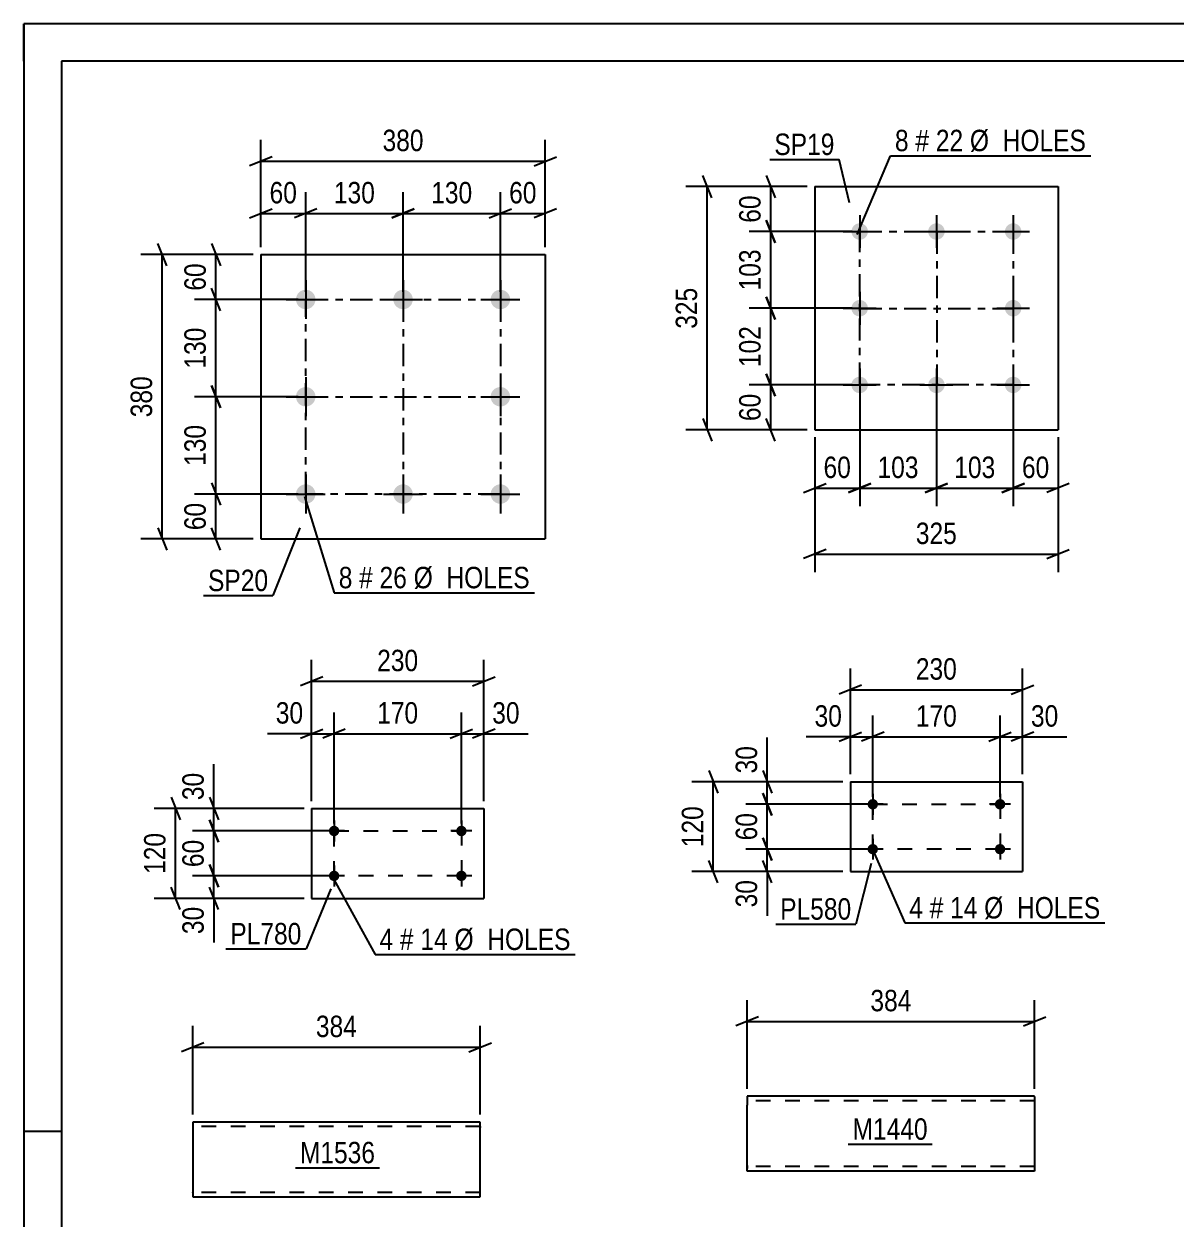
# Model space of a CAD drawing. Header units: millimetres. Extents: x 0 to 420, y 0 to 297.
# Drawn here: x 0 to 153.9, y 137.3 to 297 of the extents above; entities that cross this region are included whole.
import ezdxf

# ---------------------------------------------------------------- set-up
doc = ezdxf.new("R2010")
doc.units = ezdxf.units.MM
doc.linetypes.add('DXK_LINE_DOT2', pattern=[3.9198, 1.9599, -1.9599])
doc.linetypes.add('DXK_LINE_DOT3', pattern=[5.9187, 2.979, -0.9799, 0.9799, -0.9799])
doc.styles.add('Arial Narrow', font='ARIALN.TTF', dxfattribs={"height": 0.2})

# ---------------------------------------------------------------- blocks, each defined once
blk = doc.blocks.new('Unknown-318886240-1135')
at = {"color": 5, "linetype": 'Continuous'}
for p, q in [((420, 297), (0, 297)), ((0, 297), (0, 0)), ((0, 292), (0, 297)), ((415, 292), (5, 292)), ((5, 292), (5, 5)), ((5, 149), (0, 149))]:
    blk.add_line(p, q, dxfattribs=at)
blk = doc.blocks.new('Bolt-318886240-1584 - 1550')
at = {"linetype": 'Continuous'}
for points in [[(37.64, 261.48, -1), (37.64, 258.88, -1)], [(50.64, 261.48, -1), (50.64, 258.88, -1)], [(63.64, 261.48, -1), (63.64, 258.88, -1)], [(37.64, 248.48, -1), (37.64, 245.88, -1)], [(63.64, 248.48, -1), (63.64, 245.88, -1)], [(37.64, 235.48, -1), (37.64, 232.88, -1)], [(50.64, 235.48, -1), (50.64, 232.88, -1)], [(63.64, 235.48, -1), (63.64, 232.88, -1)]]:
    blk.add_hatch(color=1, dxfattribs=at).paths.add_polyline_path(points)
at = {"color": 1, "linetype": 'Continuous'}
for p, q in [((37.64, 262.78), (37.64, 257.58)), ((50.64, 262.78), (50.64, 257.58)), ((63.64, 262.78), (63.64, 257.58)), ((35.04, 260.18), (40.24, 260.18)), ((48.04, 260.18), (53.24, 260.18)), ((61.04, 260.18), (66.24, 260.18)), ((37.64, 249.78), (37.64, 244.58)), ((63.64, 249.78), (63.64, 244.58)), ((35.04, 247.18), (40.24, 247.18)), ((61.04, 247.18), (66.24, 247.18)), ((37.64, 236.78), (37.64, 231.58)), ((50.64, 236.78), (50.64, 231.58)), ((63.64, 236.78), (63.64, 231.58)), ((35.04, 234.18), (40.24, 234.18)), ((48.04, 234.18), (53.24, 234.18)), ((61.04, 234.18), (66.24, 234.18))]:
    blk.add_line(p, q, dxfattribs=at)
blk = doc.blocks.new('Part-318886240-1599 - 1550')
at = {"color": 2, "linetype": 'Continuous'}
for p, q in [((31.64, 266.18), (31.64, 228.18)), ((31.64, 266.18), (69.64, 266.18)), ((69.64, 266.18), (69.64, 228.18)), ((31.64, 228.18), (69.64, 228.18))]:
    blk.add_line(p, q, dxfattribs=at)
blk = doc.blocks.new('Part-318886240-3099 - 3083')
at = {"color": 2, "linetype": 'Continuous'}
for p, q in [((38.43, 192.16), (38.43, 180.16)), ((38.43, 192.16), (61.43, 192.16)), ((61.43, 192.16), (61.43, 180.16)), ((38.43, 180.16), (61.43, 180.16))]:
    blk.add_line(p, q, dxfattribs=at)
blk = doc.blocks.new('Bolt-318886240-3104 - 3083')
at = {"linetype": 'Continuous'}
for points in [[(41.43, 188.46, -1), (41.43, 189.86, -1)], [(58.43, 188.46, -1), (58.43, 189.86, -1)], [(41.43, 182.46, -1), (41.43, 183.86, -1)], [(58.43, 182.46, -1), (58.43, 183.86, -1)]]:
    blk.add_hatch(color=1, dxfattribs=at).paths.add_polyline_path(points)
at = {"color": 1, "linetype": 'Continuous'}
for p, q in [((41.43, 190.56), (41.43, 187.76)), ((58.43, 190.56), (58.43, 187.76)), ((42.83, 189.16), (40.03, 189.16)), ((59.83, 189.16), (57.03, 189.16)), ((41.43, 184.56), (41.43, 181.76)), ((58.43, 184.56), (58.43, 181.76)), ((42.83, 183.16), (40.03, 183.16)), ((59.83, 183.16), (57.03, 183.16))]:
    blk.add_line(p, q, dxfattribs=at)
blk = doc.blocks.new('Bolt-318886240-1821 - 1787')
at = {"linetype": 'Continuous'}
for points in [[(111.63, 270.36, -1), (111.63, 268.16, -1)], [(121.88, 270.36, -1), (121.88, 268.16, -1)], [(132.13, 270.36, -1), (132.13, 268.16, -1)], [(111.63, 260.11, -1), (111.63, 257.91, -1)], [(132.13, 260.11, -1), (132.13, 257.91, -1)], [(111.63, 249.86, -1), (111.63, 247.66, -1)], [(121.88, 249.86, -1), (121.88, 247.66, -1)], [(132.13, 249.86, -1), (132.13, 247.66, -1)]]:
    blk.add_hatch(color=1, dxfattribs=at).paths.add_polyline_path(points)
at = {"color": 1, "linetype": 'Continuous'}
for p, q in [((111.63, 271.46), (111.63, 267.06)), ((121.88, 271.46), (121.88, 267.06)), ((132.13, 271.46), (132.13, 267.06)), ((109.43, 269.26), (113.83, 269.26)), ((119.68, 269.26), (124.08, 269.26)), ((129.93, 269.26), (134.33, 269.26)), ((111.63, 261.21), (111.63, 256.81)), ((132.13, 261.21), (132.13, 256.81)), ((109.43, 259.01), (113.83, 259.01)), ((129.93, 259.01), (134.33, 259.01)), ((111.63, 250.96), (111.63, 246.56)), ((121.88, 250.96), (121.88, 246.56)), ((132.13, 250.96), (132.13, 246.56)), ((109.43, 248.76), (113.83, 248.76)), ((119.68, 248.76), (124.08, 248.76)), ((129.93, 248.76), (134.33, 248.76))]:
    blk.add_line(p, q, dxfattribs=at)
blk = doc.blocks.new('Part-318886240-1836 - 1787')
at = {"color": 2, "linetype": 'Continuous'}
for p, q in [((105.63, 275.26), (105.63, 242.76)), ((105.63, 275.26), (138.13, 275.26)), ((138.13, 275.26), (138.13, 242.76)), ((105.63, 242.76), (138.13, 242.76))]:
    blk.add_line(p, q, dxfattribs=at)
blk = doc.blocks.new('Part-318886240-2391 - 2375')
at = {"color": 2, "linetype": 'Continuous'}
for p, q in [((110.38, 195.73), (110.38, 183.73)), ((110.38, 195.73), (133.38, 195.73)), ((133.38, 195.73), (133.38, 183.73)), ((110.38, 183.73), (133.38, 183.73))]:
    blk.add_line(p, q, dxfattribs=at)
blk = doc.blocks.new('Bolt-318886240-2424 - 2375')
at = {"linetype": 'Continuous'}
for points in [[(113.38, 192.03, -1), (113.38, 193.43, -1)], [(130.38, 192.03, -1), (130.38, 193.43, -1)], [(113.38, 186.03, -1), (113.38, 187.43, -1)], [(130.38, 186.03, -1), (130.38, 187.43, -1)]]:
    blk.add_hatch(color=1, dxfattribs=at).paths.add_polyline_path(points)
at = {"color": 1, "linetype": 'Continuous'}
for p, q in [((113.38, 194.13), (113.38, 191.33)), ((130.38, 194.13), (130.38, 191.33)), ((114.78, 192.73), (111.98, 192.73)), ((131.78, 192.73), (128.98, 192.73)), ((113.38, 188.13), (113.38, 185.33)), ((130.38, 188.13), (130.38, 185.33)), ((114.78, 186.73), (111.98, 186.73)), ((131.78, 186.73), (128.98, 186.73))]:
    blk.add_line(p, q, dxfattribs=at)
blk = doc.blocks.new('Part-318886240-2537 - 2523')
at = {"color": 2, "linetype": 'Continuous'}
for p, q in [((60.94, 150.27), (22.54, 150.27)), ((22.54, 150.27), (22.54, 140.36)), ((60.94, 141.47), (60.94, 150.27)), ((60.94, 140.27), (60.94, 141.47)), ((22.54, 140.36), (22.54, 140.27)), ((22.54, 140.27), (60.94, 140.27))]:
    blk.add_line(p, q, dxfattribs=at)
at = {"color": 7, "linetype": 'DXK_LINE_DOT2'}
for p, q in [((60.94, 149.67), (22.54, 149.67)), ((60.94, 149.62), (60.94, 149.67)), ((60.94, 149.67), (60.94, 149.62)), ((60.94, 149.53), (60.94, 149.62)), ((60.94, 149.62), (60.94, 149.53)), ((22.54, 140.87), (22.54, 140.92)), ((60.94, 140.87), (22.54, 140.87)), ((60.94, 140.92), (60.94, 141.24)), ((60.94, 140.87), (60.94, 140.92))]:
    blk.add_line(p, q, dxfattribs=at)
blk = doc.blocks.new('Part-318886240-7606 - 7605')
at = {"color": 2, "linetype": 'Continuous'}
for p, q in [((96.6, 153.72), (96.6, 152.52)), ((135, 153.72), (96.6, 153.72)), ((135, 153.63), (135, 153.72)), ((135, 153.63), (135, 152.52)), ((96.6, 144.46), (96.6, 152.52)), ((135, 152.52), (135, 143.72)), ((96.6, 143.81), (96.6, 144.46)), ((96.6, 143.72), (96.6, 143.81)), ((135, 143.72), (96.6, 143.72))]:
    blk.add_line(p, q, dxfattribs=at)
at = {"color": 7, "linetype": 'DXK_LINE_DOT2'}
for p, q in [((135, 153.37), (135, 152.52)), ((135, 153.12), (96.6, 153.12)), ((96.6, 144.46), (96.6, 144.07)), ((96.6, 144.32), (96.6, 144.37)), ((135, 144.32), (96.6, 144.32)), ((135, 144.37), (135, 144.46)), ((135, 144.32), (135, 144.37)), ((135, 144.32), (135, 144.37)), ((96.6, 143.72), (96.6, 143.72))]:
    blk.add_line(p, q, dxfattribs=at)
blk = doc.blocks.new('Rectangle-318886240-1687 - 1550')
at = {"color": 1, "linetype": 'DXK_LINE_DOT3'}
blk.add_lwpolyline([(37.64, 260.18), (63.64, 260.18), (63.64, 234.18), (37.64, 234.18), (37.64, 260.18)], close=True, dxfattribs=at)
blk = doc.blocks.new('Rectangle-318886240-3189 - 3083')
at = {"color": 1, "linetype": 'DXK_LINE_DOT2'}
blk.add_lwpolyline([(41.42, 189.16), (58.43, 189.16), (58.43, 183.16), (41.42, 183.16), (41.42, 189.16)], close=True, dxfattribs=at)
blk = doc.blocks.new('Rectangle-318886240-1923 - 1787')
at = {"color": 1, "linetype": 'DXK_LINE_DOT3'}
blk.add_lwpolyline([(111.63, 269.26), (132.13, 269.26), (132.13, 248.76), (111.63, 248.76), (111.63, 269.26)], close=True, dxfattribs=at)
blk = doc.blocks.new('Rectangle-318886240-2509 - 2375')
at = {"color": 1, "linetype": 'DXK_LINE_DOT2'}
blk.add_lwpolyline([(113.38, 192.73), (130.38, 192.73), (130.38, 186.73), (113.38, 186.73), (113.38, 192.73)], close=True, dxfattribs=at)
blk = doc.blocks.new('Line-318886240-1672 - 1550')
at = {"color": 1, "linetype": 'DXK_LINE_DOT3'}
blk.add_line((50.64, 260.18), (50.64, 234.18), dxfattribs=at)
blk = doc.blocks.new('Line-318886240-1909 - 1787')
at = {"color": 1, "linetype": 'DXK_LINE_DOT3'}
blk.add_line((121.93, 269.26), (121.93, 248.76), dxfattribs=at)
blk = doc.blocks.new('Line-318886240-1680 - 1550')
at = {"color": 1, "linetype": 'DXK_LINE_DOT3'}
blk.add_line((37.64, 247.18), (63.64, 247.18), dxfattribs=at)
blk = doc.blocks.new('Line-318886240-1916 - 1787')
at = {"color": 1, "linetype": 'DXK_LINE_DOT3'}
blk.add_line((111.63, 258.96), (132.13, 258.96), dxfattribs=at)
blk = doc.blocks.new('StraightDimension-318886240-3469 - 1550')
at = {"color": 7, "linetype": 'Continuous'}
for p, q in [((50.64, 261.18), (50.64, 274.52)), ((63.64, 261.18), (63.64, 274.52)), ((52.14, 272.27), (49.14, 271.07)), ((50.64, 271.67), (63.64, 271.67)), ((62.14, 271.07), (65.14, 272.27))]:
    blk.add_line(p, q, dxfattribs=at)
at = {"color": 0}
blk.add_wipeout([(60.48, 272.42), (60.48, 276.62), (53.8, 276.62), (53.8, 272.42)], dxfattribs=at)
at = {"color": 3, "style": 'Arial Narrow'}
blk.add_text('130', height=2.863, dxfattribs=at).set_placement((54.4, 273.02))
blk = doc.blocks.new('StraightDimension-318886240-1601 - 1550')
at = {"color": 7, "linetype": 'Continuous'}
for p, q in [((25.04, 267.68), (26.24, 264.68)), ((30.64, 266.18), (22.79, 266.18)), ((25.64, 260.18), (25.64, 266.18)), ((26.24, 258.68), (25.04, 261.68)), ((36.64, 260.18), (22.79, 260.18))]:
    blk.add_line(p, q, dxfattribs=at)
at = {"color": 0}
blk.add_wipeout([(24.89, 265.61), (20.69, 265.61), (20.69, 260.75), (24.89, 260.75)], dxfattribs=at)
at = {"color": 3, "style": 'Arial Narrow'}
blk.add_text('60', height=2.863, rotation=90.0002, dxfattribs=at).set_placement((24.29, 261.35))
blk = doc.blocks.new('StraightDimension-318886240-1611 - 1550')
at = {"color": 7, "linetype": 'Continuous'}
for p, q in [((25.04, 235.68), (26.24, 232.68)), ((36.64, 234.18), (22.79, 234.18)), ((25.64, 228.18), (25.64, 234.18)), ((26.24, 226.68), (25.04, 229.68)), ((30.64, 228.18), (22.79, 228.18))]:
    blk.add_line(p, q, dxfattribs=at)
at = {"color": 0}
blk.add_wipeout([(24.89, 233.61), (20.69, 233.61), (20.69, 228.75), (24.89, 228.75)], dxfattribs=at)
at = {"color": 3, "style": 'Arial Narrow'}
blk.add_text('60', height=2.863, rotation=90.0002, dxfattribs=at).set_placement((24.29, 229.35))
blk = doc.blocks.new('StraightDimension-318886240-1626 - 1550')
at = {"color": 7, "linetype": 'Continuous'}
for p, q in [((19.07, 264.68), (17.87, 267.68)), ((30.64, 266.18), (15.62, 266.18)), ((18.47, 228.18), (18.47, 266.18)), ((17.87, 229.68), (19.07, 226.68)), ((30.64, 228.18), (15.62, 228.18))]:
    blk.add_line(p, q, dxfattribs=at)
at = {"color": 0}
blk.add_wipeout([(17.72, 250.52), (13.52, 250.52), (13.52, 243.84), (17.72, 243.84)], dxfattribs=at)
at = {"color": 3, "style": 'Arial Narrow'}
blk.add_text('380', height=2.863, rotation=90.0002, dxfattribs=at).set_placement((17.12, 244.44))
blk = doc.blocks.new('StraightDimension-318886240-1637 - 1550')
at = {"color": 7, "linetype": 'Continuous'}
for p, q in [((63.64, 261.18), (63.64, 274.52)), ((69.64, 267.18), (69.64, 274.52)), ((62.14, 271.07), (65.14, 272.27)), ((63.64, 271.67), (69.64, 271.67)), ((71.14, 272.27), (68.14, 271.07))]:
    blk.add_line(p, q, dxfattribs=at)
at = {"color": 0}
blk.add_wipeout([(69.07, 272.42), (69.07, 276.62), (64.21, 276.62), (64.21, 272.42)], dxfattribs=at)
at = {"color": 3, "style": 'Arial Narrow'}
blk.add_text('60', height=2.863, dxfattribs=at).set_placement((64.81, 273.02))
blk = doc.blocks.new('StraightDimension-318886240-1647 - 1550')
at = {"color": 7, "linetype": 'Continuous'}
for p, q in [((31.64, 267.18), (31.64, 274.52)), ((37.64, 261.18), (37.64, 274.52)), ((30.14, 271.07), (33.14, 272.27)), ((31.64, 271.67), (37.64, 271.67)), ((39.14, 272.27), (36.14, 271.07))]:
    blk.add_line(p, q, dxfattribs=at)
at = {"color": 0}
blk.add_wipeout([(37.07, 272.42), (37.07, 276.62), (32.21, 276.62), (32.21, 272.42)], dxfattribs=at)
at = {"color": 3, "style": 'Arial Narrow'}
blk.add_text('60', height=2.863, dxfattribs=at).set_placement((32.81, 273.02))
blk = doc.blocks.new('StraightDimension-318886240-3467 - 1550')
at = {"color": 7, "linetype": 'Continuous'}
for p, q in [((37.64, 261.18), (37.64, 274.52)), ((50.64, 261.18), (50.64, 274.52)), ((39.14, 272.27), (36.14, 271.07)), ((37.64, 271.67), (50.64, 271.67)), ((49.14, 271.07), (52.14, 272.27))]:
    blk.add_line(p, q, dxfattribs=at)
at = {"color": 0}
blk.add_wipeout([(47.48, 272.42), (47.48, 276.62), (40.8, 276.62), (40.8, 272.42)], dxfattribs=at)
at = {"color": 3, "style": 'Arial Narrow'}
blk.add_text('130', height=2.863, dxfattribs=at).set_placement((41.4, 273.02))
blk = doc.blocks.new('StraightDimension-318886240-1662 - 1550')
at = {"color": 7, "linetype": 'Continuous'}
for p, q in [((31.64, 267.18), (31.64, 281.5)), ((69.64, 267.18), (69.64, 281.5)), ((33.14, 279.25), (30.14, 278.05)), ((31.64, 278.65), (69.64, 278.65)), ((68.14, 278.05), (71.14, 279.25))]:
    blk.add_line(p, q, dxfattribs=at)
at = {"color": 0}
blk.add_wipeout([(53.98, 279.4), (53.98, 283.6), (47.3, 283.6), (47.3, 279.4)], dxfattribs=at)
at = {"color": 3, "style": 'Arial Narrow'}
blk.add_text('380', height=2.863, dxfattribs=at).set_placement((47.9, 280))
blk = doc.blocks.new('StraightDimension-318886240-3445 - 1550')
at = {"color": 7, "linetype": 'Continuous'}
for p, q in [((26.24, 245.68), (25.04, 248.68)), ((36.64, 247.18), (22.79, 247.18)), ((25.64, 234.18), (25.64, 247.18)), ((25.04, 235.68), (26.24, 232.68)), ((36.64, 234.18), (22.79, 234.18))]:
    blk.add_line(p, q, dxfattribs=at)
at = {"color": 0}
blk.add_wipeout([(24.89, 244.02), (20.69, 244.02), (20.69, 237.34), (24.89, 237.34)], dxfattribs=at)
at = {"color": 3, "style": 'Arial Narrow'}
blk.add_text('130', height=2.863, rotation=90.0002, dxfattribs=at).set_placement((24.29, 237.94))
blk = doc.blocks.new('StraightDimension-318886240-3447 - 1550')
at = {"color": 7, "linetype": 'Continuous'}
for p, q in [((26.24, 258.68), (25.04, 261.68)), ((36.64, 260.18), (22.79, 260.18)), ((25.64, 247.18), (25.64, 260.18)), ((25.04, 248.68), (26.24, 245.68)), ((36.64, 247.18), (22.79, 247.18))]:
    blk.add_line(p, q, dxfattribs=at)
at = {"color": 0}
blk.add_wipeout([(24.89, 257.02), (20.69, 257.02), (20.69, 250.34), (24.89, 250.34)], dxfattribs=at)
at = {"color": 3, "style": 'Arial Narrow'}
blk.add_text('130', height=2.863, rotation=90.0002, dxfattribs=at).set_placement((24.29, 250.94))
blk = doc.blocks.new('StraightDimension-318886240-3116 - 3083')
at = {"color": 7, "linetype": 'Continuous'}
for p, q in [((24.77, 190.66), (25.97, 187.66)), ((40.42, 189.16), (22.52, 189.16)), ((25.37, 183.16), (25.37, 189.16)), ((25.97, 181.66), (24.77, 184.66)), ((40.42, 183.16), (22.52, 183.16))]:
    blk.add_line(p, q, dxfattribs=at)
at = {"color": 0}
blk.add_wipeout([(24.62, 188.59), (20.42, 188.59), (20.42, 183.73), (24.62, 183.73)], dxfattribs=at)
at = {"color": 3, "style": 'Arial Narrow'}
blk.add_text('60', height=2.863, rotation=90.0002, dxfattribs=at).set_placement((24.02, 184.33))
blk = doc.blocks.new('StraightDimension-318886240-3148 - 3083')
at = {"color": 7, "linetype": 'Continuous'}
for p, q in [((58.43, 190.16), (58.43, 205.01)), ((61.43, 193.16), (61.43, 205.01)), ((56.93, 201.56), (59.93, 202.76)), ((58.43, 202.16), (61.43, 202.16)), ((62.93, 202.76), (59.93, 201.56))]:
    blk.add_line(p, q, dxfattribs=at)
at = {"color": 0}
blk.add_wipeout([(66.81, 202.91), (66.81, 207.11), (61.95, 207.11), (61.95, 202.91)], dxfattribs=at)
at = {"color": 7, "linetype": 'Continuous'}
blk.add_line((61.43, 202.16), (67.33, 202.16), dxfattribs=at)
blk.add_line((61.43, 202.16), (67.33, 202.16), dxfattribs=at)
at = {"color": 3, "style": 'Arial Narrow'}
blk.add_text('30', height=2.863, dxfattribs=at).set_placement((62.55, 203.51))
blk = doc.blocks.new('StraightDimension-318886240-3168 - 3083')
at = {"color": 7, "linetype": 'Continuous'}
for p, q in [((38.43, 193.16), (38.43, 205.01)), ((41.42, 190.16), (41.42, 205.01)), ((36.93, 201.56), (39.92, 202.76)), ((38.43, 202.16), (41.42, 202.16)), ((42.92, 202.76), (39.92, 201.56))]:
    blk.add_line(p, q, dxfattribs=at)
at = {"color": 0}
blk.add_wipeout([(37.9, 202.91), (37.9, 207.11), (33.04, 207.11), (33.04, 202.91)], dxfattribs=at)
at = {"color": 7, "linetype": 'Continuous'}
blk.add_line((38.43, 202.16), (32.52, 202.16), dxfattribs=at)
blk.add_line((38.43, 202.16), (32.52, 202.16), dxfattribs=at)
at = {"color": 3, "style": 'Arial Narrow'}
blk.add_text('30', height=2.863, dxfattribs=at).set_placement((33.64, 203.51))
blk = doc.blocks.new('StraightDimension-318886240-3106 - 3083')
at = {"color": 7, "linetype": 'Continuous'}
for p, q in [((24.77, 193.66), (25.97, 190.66)), ((37.43, 192.16), (22.52, 192.16)), ((25.37, 189.16), (25.37, 192.16)), ((25.97, 187.66), (24.77, 190.66)), ((40.42, 189.16), (22.52, 189.16))]:
    blk.add_line(p, q, dxfattribs=at)
at = {"color": 0}
blk.add_wipeout([(24.62, 197.54), (20.42, 197.54), (20.42, 192.68), (24.62, 192.68)], dxfattribs=at)
at = {"color": 7, "linetype": 'Continuous'}
blk.add_line((25.37, 192.16), (25.37, 198.07), dxfattribs=at)
blk.add_line((25.37, 192.16), (25.37, 198.07), dxfattribs=at)
at = {"color": 3, "style": 'Arial Narrow'}
blk.add_text('30', height=2.863, rotation=90.0002, dxfattribs=at).set_placement((24.02, 193.28))
blk = doc.blocks.new('StraightDimension-318886240-3126 - 3083')
at = {"color": 7, "linetype": 'Continuous'}
for p, q in [((24.77, 184.66), (25.97, 181.66)), ((40.42, 183.16), (22.52, 183.16)), ((25.37, 180.16), (25.37, 183.16)), ((25.97, 178.66), (24.77, 181.66)), ((37.43, 180.16), (22.52, 180.16))]:
    blk.add_line(p, q, dxfattribs=at)
at = {"color": 0}
blk.add_wipeout([(24.62, 179.63), (20.42, 179.63), (20.42, 174.78), (24.62, 174.78)], dxfattribs=at)
at = {"color": 7, "linetype": 'Continuous'}
blk.add_line((25.37, 180.16), (25.37, 174.25), dxfattribs=at)
blk.add_line((25.37, 180.16), (25.37, 174.25), dxfattribs=at)
at = {"color": 3, "style": 'Arial Narrow'}
blk.add_text('30', height=2.863, rotation=90.0002, dxfattribs=at).set_placement((24.02, 175.38))
blk = doc.blocks.new('StraightDimension-318886240-3137 - 3083')
at = {"color": 7, "linetype": 'Continuous'}
for p, q in [((19.66, 193.66), (20.86, 190.66)), ((37.43, 192.16), (17.41, 192.16)), ((20.26, 180.16), (20.26, 192.16)), ((20.86, 178.66), (19.66, 181.66)), ((37.43, 180.16), (17.41, 180.16))]:
    blk.add_line(p, q, dxfattribs=at)
at = {"color": 0}
blk.add_wipeout([(19.51, 189.5), (15.31, 189.5), (15.31, 182.82), (19.51, 182.82)], dxfattribs=at)
at = {"color": 3, "style": 'Arial Narrow'}
blk.add_text('120', height=2.863, rotation=90.0002, dxfattribs=at).set_placement((18.91, 183.42))
blk = doc.blocks.new('StraightDimension-318886240-3158 - 3083')
at = {"color": 7, "linetype": 'Continuous'}
for p, q in [((41.42, 190.16), (41.42, 205.01)), ((58.43, 190.16), (58.43, 205.01)), ((42.92, 202.76), (39.92, 201.56)), ((41.42, 202.16), (58.43, 202.16)), ((56.93, 201.56), (59.93, 202.76))]:
    blk.add_line(p, q, dxfattribs=at)
at = {"color": 0}
blk.add_wipeout([(53.27, 202.91), (53.27, 207.11), (46.58, 207.11), (46.58, 202.91)], dxfattribs=at)
at = {"color": 3, "style": 'Arial Narrow'}
blk.add_text('170', height=2.863, dxfattribs=at).set_placement((47.18, 203.51))
blk = doc.blocks.new('StraightDimension-318886240-3179 - 3083')
at = {"color": 7, "linetype": 'Continuous'}
for p, q in [((38.43, 193.16), (38.43, 212.01)), ((61.43, 193.16), (61.43, 212.01)), ((39.93, 209.76), (36.93, 208.56)), ((59.93, 208.56), (62.93, 209.76)), ((38.43, 209.16), (61.43, 209.16))]:
    blk.add_line(p, q, dxfattribs=at)
at = {"color": 0}
blk.add_wipeout([(53.27, 209.91), (53.27, 214.11), (46.58, 214.11), (46.58, 209.91)], dxfattribs=at)
at = {"color": 3, "style": 'Arial Narrow'}
blk.add_text('230', height=2.863, dxfattribs=at).set_placement((47.18, 210.51))
blk = doc.blocks.new('StraightDimension-318886240-1885 - 1787')
at = {"color": 7, "linetype": 'Continuous'}
for p, q in [((99.14, 250.26), (100.34, 247.26)), ((110.63, 248.76), (96.89, 248.76)), ((99.74, 242.76), (99.74, 248.76)), ((104.63, 242.76), (96.89, 242.76)), ((100.34, 241.26), (99.14, 244.26))]:
    blk.add_line(p, q, dxfattribs=at)
at = {"color": 0}
blk.add_wipeout([(98.99, 248.19), (94.79, 248.19), (94.79, 243.33), (98.99, 243.33)], dxfattribs=at)
at = {"color": 3, "style": 'Arial Narrow'}
blk.add_text('60', height=2.863, rotation=90.0002, dxfattribs=at).set_placement((98.39, 243.93))
blk = doc.blocks.new('StraightDimension-318886240-3567 - 1787')
at = {"color": 7, "linetype": 'Continuous'}
for p, q in [((99.14, 260.51), (100.34, 257.51)), ((110.63, 259.01), (96.89, 259.01)), ((99.74, 248.76), (99.74, 259.01)), ((100.34, 247.26), (99.14, 250.26)), ((110.63, 248.76), (96.89, 248.76))]:
    blk.add_line(p, q, dxfattribs=at)
at = {"color": 0}
blk.add_wipeout([(98.99, 257.22), (94.79, 257.22), (94.79, 250.54), (98.99, 250.54)], dxfattribs=at)
at = {"color": 3, "style": 'Arial Narrow'}
blk.add_text('102', height=2.863, rotation=90.0002, dxfattribs=at).set_placement((98.39, 251.14))
blk = doc.blocks.new('StraightDimension-318886240-1838 - 1787')
at = {"color": 7, "linetype": 'Continuous'}
for p, q in [((91.87, 273.76), (90.67, 276.76)), ((104.63, 275.26), (88.42, 275.26)), ((91.27, 242.76), (91.27, 275.26)), ((104.63, 242.76), (88.42, 242.76)), ((90.67, 244.26), (91.87, 241.26))]:
    blk.add_line(p, q, dxfattribs=at)
at = {"color": 0}
blk.add_wipeout([(90.52, 262.35), (86.32, 262.35), (86.32, 255.67), (90.52, 255.67)], dxfattribs=at)
at = {"color": 3, "style": 'Arial Narrow'}
blk.add_text('325', height=2.863, rotation=90.0002, dxfattribs=at).set_placement((89.92, 256.27))
blk = doc.blocks.new('StraightDimension-318886240-1851 - 1787')
at = {"color": 7, "linetype": 'Continuous'}
for p, q in [((111.63, 247.76), (111.63, 232.57)), ((105.63, 241.76), (105.63, 232.57)), ((104.13, 234.37), (107.13, 235.57)), ((105.63, 234.97), (111.63, 234.97)), ((113.13, 235.57), (110.13, 234.37))]:
    blk.add_line(p, q, dxfattribs=at)
at = {"color": 0}
blk.add_wipeout([(111.05, 235.72), (111.05, 239.92), (106.2, 239.92), (106.2, 235.72)], dxfattribs=at)
at = {"color": 3, "style": 'Arial Narrow'}
blk.add_text('60', height=2.863, dxfattribs=at).set_placement((106.8, 236.32))
blk = doc.blocks.new('StraightDimension-318886240-1861 - 1787')
at = {"color": 7, "linetype": 'Continuous'}
for p, q in [((132.13, 247.76), (132.13, 232.57)), ((138.13, 241.76), (138.13, 232.57)), ((130.63, 234.37), (133.63, 235.57)), ((132.13, 234.97), (138.13, 234.97)), ((139.63, 235.57), (136.63, 234.37))]:
    blk.add_line(p, q, dxfattribs=at)
at = {"color": 0}
blk.add_wipeout([(137.55, 235.72), (137.55, 239.92), (132.7, 239.92), (132.7, 235.72)], dxfattribs=at)
at = {"color": 3, "style": 'Arial Narrow'}
blk.add_text('60', height=2.863, dxfattribs=at).set_placement((133.3, 236.32))
blk = doc.blocks.new('StraightDimension-318886240-1874 - 1787')
at = {"color": 7, "linetype": 'Continuous'}
for p, q in [((105.63, 241.76), (105.63, 223.75)), ((138.13, 241.76), (138.13, 223.75)), ((107.13, 226.75), (104.13, 225.55)), ((105.63, 226.15), (138.13, 226.15)), ((136.63, 225.55), (139.63, 226.75))]:
    blk.add_line(p, q, dxfattribs=at)
at = {"color": 0}
blk.add_wipeout([(125.22, 226.9), (125.22, 231.1), (118.53, 231.1), (118.53, 226.9)], dxfattribs=at)
at = {"color": 3, "style": 'Arial Narrow'}
blk.add_text('325', height=2.863, dxfattribs=at).set_placement((119.13, 227.5))
blk = doc.blocks.new('StraightDimension-318886240-1895 - 1787')
at = {"color": 7, "linetype": 'Continuous'}
for p, q in [((99.14, 276.76), (100.34, 273.76)), ((104.63, 275.26), (96.89, 275.26)), ((99.74, 269.26), (99.74, 275.26)), ((100.34, 267.76), (99.14, 270.76)), ((110.63, 269.26), (96.89, 269.26))]:
    blk.add_line(p, q, dxfattribs=at)
at = {"color": 0}
blk.add_wipeout([(98.99, 274.69), (94.79, 274.69), (94.79, 269.83), (98.99, 269.83)], dxfattribs=at)
at = {"color": 3, "style": 'Arial Narrow'}
blk.add_text('60', height=2.863, rotation=90.0002, dxfattribs=at).set_placement((98.39, 270.43))
blk = doc.blocks.new('StraightDimension-318886240-3545 - 1787')
at = {"color": 7, "linetype": 'Continuous'}
for p, q in [((111.63, 247.76), (111.63, 232.57)), ((121.88, 247.76), (121.88, 232.57)), ((110.13, 234.37), (113.13, 235.57)), ((111.63, 234.97), (121.88, 234.97)), ((123.38, 235.57), (120.38, 234.37))]:
    blk.add_line(p, q, dxfattribs=at)
at = {"color": 0}
blk.add_wipeout([(120.09, 235.72), (120.09, 239.92), (113.41, 239.92), (113.41, 235.72)], dxfattribs=at)
at = {"color": 3, "style": 'Arial Narrow'}
blk.add_text('103', height=2.863, dxfattribs=at).set_placement((114.01, 236.32))
blk = doc.blocks.new('StraightDimension-318886240-3547 - 1787')
at = {"color": 7, "linetype": 'Continuous'}
for p, q in [((121.88, 247.76), (121.88, 232.57)), ((132.13, 247.76), (132.13, 232.57)), ((120.38, 234.37), (123.38, 235.57)), ((121.88, 234.97), (132.13, 234.97)), ((133.63, 235.57), (130.63, 234.37))]:
    blk.add_line(p, q, dxfattribs=at)
at = {"color": 0}
blk.add_wipeout([(130.34, 235.72), (130.34, 239.92), (123.66, 239.92), (123.66, 235.72)], dxfattribs=at)
at = {"color": 3, "style": 'Arial Narrow'}
blk.add_text('103', height=2.863, dxfattribs=at).set_placement((124.26, 236.32))
blk = doc.blocks.new('StraightDimension-318886240-3569 - 1787')
at = {"color": 7, "linetype": 'Continuous'}
for p, q in [((99.14, 270.76), (100.34, 267.76)), ((110.63, 269.26), (96.89, 269.26)), ((99.74, 259.01), (99.74, 269.26)), ((100.34, 257.51), (99.14, 260.51)), ((110.63, 259.01), (96.89, 259.01))]:
    blk.add_line(p, q, dxfattribs=at)
at = {"color": 0}
blk.add_wipeout([(98.99, 267.47), (94.79, 267.47), (94.79, 260.79), (98.99, 260.79)], dxfattribs=at)
at = {"color": 3, "style": 'Arial Narrow'}
blk.add_text('103', height=2.863, rotation=90.0002, dxfattribs=at).set_placement((98.39, 261.39))
blk = doc.blocks.new('StraightDimension-318886240-2436 - 2375')
at = {"color": 7, "linetype": 'Continuous'}
for p, q in [((98.68, 194.23), (99.88, 191.23)), ((112.38, 192.73), (96.43, 192.73)), ((99.28, 186.73), (99.28, 192.73)), ((99.88, 185.23), (98.68, 188.23)), ((112.38, 186.73), (96.43, 186.73))]:
    blk.add_line(p, q, dxfattribs=at)
at = {"color": 0}
blk.add_wipeout([(98.53, 192.16), (94.33, 192.16), (94.33, 187.3), (98.53, 187.3)], dxfattribs=at)
at = {"color": 3, "style": 'Arial Narrow'}
blk.add_text('60', height=2.863, rotation=90.0002, dxfattribs=at).set_placement((97.93, 187.9))
blk = doc.blocks.new('StraightDimension-318886240-2488 - 2375')
at = {"color": 7, "linetype": 'Continuous'}
for p, q in [((91.48, 197.23), (92.68, 194.23)), ((109.38, 195.73), (89.23, 195.73)), ((92.08, 183.73), (92.08, 195.73)), ((109.38, 183.73), (89.23, 183.73)), ((92.68, 182.23), (91.48, 185.23))]:
    blk.add_line(p, q, dxfattribs=at)
at = {"color": 0}
blk.add_wipeout([(91.33, 193.07), (87.13, 193.07), (87.13, 186.39), (91.33, 186.39)], dxfattribs=at)
at = {"color": 3, "style": 'Arial Narrow'}
blk.add_text('120', height=2.863, rotation=90.0002, dxfattribs=at).set_placement((90.73, 186.99))
blk = doc.blocks.new('StraightDimension-318886240-2426 - 2375')
at = {"color": 7, "linetype": 'Continuous'}
for p, q in [((98.68, 188.23), (99.88, 185.23)), ((112.38, 186.73), (96.43, 186.73)), ((99.28, 183.73), (99.28, 186.73)), ((109.38, 183.73), (96.43, 183.73)), ((99.88, 182.23), (98.68, 185.23))]:
    blk.add_line(p, q, dxfattribs=at)
at = {"color": 0}
blk.add_wipeout([(98.53, 183.2), (94.33, 183.2), (94.33, 178.35), (98.53, 178.35)], dxfattribs=at)
at = {"color": 7, "linetype": 'Continuous'}
blk.add_line((99.28, 183.73), (99.28, 177.82), dxfattribs=at)
blk.add_line((99.28, 183.73), (99.28, 177.82), dxfattribs=at)
at = {"color": 3, "style": 'Arial Narrow'}
blk.add_text('30', height=2.863, rotation=90.0002, dxfattribs=at).set_placement((97.93, 178.95))
blk = doc.blocks.new('StraightDimension-318886240-2446 - 2375')
at = {"color": 7, "linetype": 'Continuous'}
for p, q in [((98.68, 197.23), (99.88, 194.23)), ((109.38, 195.73), (96.43, 195.73)), ((99.28, 192.73), (99.28, 195.73)), ((99.88, 191.23), (98.68, 194.23)), ((112.38, 192.73), (96.43, 192.73))]:
    blk.add_line(p, q, dxfattribs=at)
at = {"color": 0}
blk.add_wipeout([(98.53, 201.11), (94.33, 201.11), (94.33, 196.25), (98.53, 196.25)], dxfattribs=at)
at = {"color": 7, "linetype": 'Continuous'}
blk.add_line((99.28, 195.73), (99.28, 201.64), dxfattribs=at)
blk.add_line((99.28, 195.73), (99.28, 201.64), dxfattribs=at)
at = {"color": 3, "style": 'Arial Narrow'}
blk.add_text('30', height=2.863, rotation=90.0002, dxfattribs=at).set_placement((97.93, 196.85))
blk = doc.blocks.new('StraightDimension-318886240-2457 - 2375')
at = {"color": 7, "linetype": 'Continuous'}
for p, q in [((130.38, 193.73), (130.38, 204.6)), ((133.38, 196.73), (133.38, 204.6)), ((128.88, 201.15), (131.88, 202.35)), ((130.38, 201.75), (133.38, 201.75)), ((134.88, 202.35), (131.88, 201.15))]:
    blk.add_line(p, q, dxfattribs=at)
at = {"color": 0}
blk.add_wipeout([(138.76, 202.5), (138.76, 206.7), (133.9, 206.7), (133.9, 202.5)], dxfattribs=at)
at = {"color": 7, "linetype": 'Continuous'}
blk.add_line((133.38, 201.75), (139.28, 201.75), dxfattribs=at)
blk.add_line((133.38, 201.75), (139.28, 201.75), dxfattribs=at)
at = {"color": 3, "style": 'Arial Narrow'}
blk.add_text('30', height=2.863, dxfattribs=at).set_placement((134.5, 203.1))
blk = doc.blocks.new('StraightDimension-318886240-2467 - 2375')
at = {"color": 7, "linetype": 'Continuous'}
for p, q in [((113.38, 193.73), (113.38, 204.6)), ((130.38, 193.73), (130.38, 204.6)), ((114.88, 202.35), (111.88, 201.15)), ((113.38, 201.75), (130.38, 201.75)), ((128.88, 201.15), (131.88, 202.35))]:
    blk.add_line(p, q, dxfattribs=at)
at = {"color": 0}
blk.add_wipeout([(125.22, 202.5), (125.22, 206.7), (118.53, 206.7), (118.53, 202.5)], dxfattribs=at)
at = {"color": 3, "style": 'Arial Narrow'}
blk.add_text('170', height=2.863, dxfattribs=at).set_placement((119.13, 203.1))
blk = doc.blocks.new('StraightDimension-318886240-2477 - 2375')
at = {"color": 7, "linetype": 'Continuous'}
for p, q in [((110.38, 196.73), (110.38, 204.6)), ((113.38, 193.73), (113.38, 204.6)), ((108.88, 201.15), (111.88, 202.35)), ((110.38, 201.75), (113.38, 201.75)), ((114.88, 202.35), (111.88, 201.15))]:
    blk.add_line(p, q, dxfattribs=at)
at = {"color": 0}
blk.add_wipeout([(109.85, 202.5), (109.85, 206.7), (105, 206.7), (105, 202.5)], dxfattribs=at)
at = {"color": 7, "linetype": 'Continuous'}
blk.add_line((110.38, 201.75), (104.47, 201.75), dxfattribs=at)
blk.add_line((110.38, 201.75), (104.47, 201.75), dxfattribs=at)
at = {"color": 3, "style": 'Arial Narrow'}
blk.add_text('30', height=2.863, dxfattribs=at).set_placement((105.6, 203.1))
blk = doc.blocks.new('StraightDimension-318886240-2499 - 2375')
at = {"color": 7, "linetype": 'Continuous'}
for p, q in [((110.38, 196.73), (110.38, 210.88)), ((133.38, 196.73), (133.38, 210.88)), ((111.88, 208.63), (108.88, 207.43)), ((110.38, 208.03), (133.38, 208.03)), ((131.88, 207.43), (134.88, 208.63))]:
    blk.add_line(p, q, dxfattribs=at)
at = {"color": 0}
blk.add_wipeout([(125.22, 208.78), (125.22, 212.98), (118.53, 212.98), (118.53, 208.78)], dxfattribs=at)
at = {"color": 3, "style": 'Arial Narrow'}
blk.add_text('230', height=2.863, dxfattribs=at).set_placement((119.13, 209.38))
blk = doc.blocks.new('StraightDimension-318886240-2539 - 2523')
at = {"color": 7, "linetype": 'Continuous'}
for p, q in [((22.54, 151.27), (22.54, 163.12)), ((60.94, 151.27), (60.94, 163.12)), ((24.04, 160.87), (21.04, 159.67)), ((22.54, 160.27), (60.94, 160.27)), ((59.44, 159.67), (62.44, 160.87))]:
    blk.add_line(p, q, dxfattribs=at)
at = {"color": 0}
blk.add_wipeout([(45.08, 161.02), (45.08, 165.22), (38.4, 165.22), (38.4, 161.02)], dxfattribs=at)
at = {"color": 3, "style": 'Arial Narrow'}
blk.add_text('384', height=2.863, dxfattribs=at).set_placement((39, 161.62))
blk = doc.blocks.new('StraightDimension-318886240-7679 - 7605')
at = {"color": 7, "linetype": 'Continuous'}
for p, q in [((96.6, 154.72), (96.6, 166.57)), ((135, 154.72), (135, 166.57)), ((98.1, 164.32), (95.1, 163.12)), ((96.6, 163.72), (135, 163.72)), ((133.5, 163.12), (136.5, 164.32))]:
    blk.add_line(p, q, dxfattribs=at)
at = {"color": 0}
blk.add_wipeout([(119.14, 164.47), (119.14, 168.67), (112.46, 168.67), (112.46, 164.47)], dxfattribs=at)
at = {"color": 3, "style": 'Arial Narrow'}
blk.add_text('384', height=2.863, dxfattribs=at).set_placement((113.06, 165.07))
blk = doc.blocks.new('Mark-318886240-1580 - 1550')
at = {"color": 0}
for points in [[(43.87, 221.59), (43.87, 224.59), (42.05, 224.59), (42.05, 221.59)], [(46.6, 221.59), (46.6, 224.59), (44.77, 224.59), (44.77, 221.59)], [(51.16, 221.59), (51.16, 224.59), (47.5, 224.59), (47.5, 221.59)], [(67.59, 221.59), (67.59, 224.59), (52.06, 224.59), (52.06, 221.59)]]:
    blk.add_wipeout(points, dxfattribs=at)
for points in [[(43.87, 221.59), (43.87, 224.59), (42.05, 224.59), (42.05, 221.59)], [(46.6, 221.59), (46.6, 224.59), (44.77, 224.59), (44.77, 221.59)], [(51.16, 221.59), (51.16, 224.59), (47.5, 224.59), (47.5, 221.59)], [(67.59, 221.59), (67.59, 224.59), (52.06, 224.59), (52.06, 221.59)]]:
    blk.add_wipeout(points, dxfattribs=at)
at = {"color": 7, "linetype": 'Continuous'}
for p, q in [((37.48, 233.84), (41.45, 220.99)), ((41.45, 220.99), (68.19, 220.99))]:
    blk.add_line(p, q, dxfattribs=at)
at = {"color": 3, "style": 'Arial Narrow'}
for s, height, p in [('8', 2.86, (42.05, 221.59)), ('#', 2.86, (44.77, 221.59)), ('26', 2.863, (47.5, 221.59)), ('Ø  HOLES', 2.863, (52.06, 221.59))]:
    blk.add_text(s, height=height, dxfattribs=at).set_placement(p)
blk = doc.blocks.new('Mark-318886240-1595 - 1550')
at = {"color": 0}
blk.add_wipeout([(32.63, 221.21), (32.63, 224.21), (24.59, 224.21), (24.59, 221.21)], dxfattribs=at)
blk.add_wipeout([(32.63, 221.21), (32.63, 224.21), (24.59, 224.21), (24.59, 221.21)], dxfattribs=at)
at = {"color": 30, "linetype": 'Continuous'}
for p in [(36.84, 229.65), (23.99, 220.61)]:
    blk.add_line(p, (33.23, 220.61), dxfattribs=at)
at = {"color": 3, "style": 'Arial Narrow'}
blk.add_text('SP20', height=2.863, dxfattribs=at).set_placement((24.59, 221.21))
blk = doc.blocks.new('Mark-318886240-3100 - 3083')
at = {"color": 0}
for points in [[(49.32, 173.26), (49.32, 176.26), (47.5, 176.26), (47.5, 173.26)], [(52.05, 173.26), (52.05, 176.26), (50.22, 176.26), (50.22, 173.26)], [(56.61, 173.26), (56.61, 176.26), (52.95, 176.26), (52.95, 173.26)], [(73.04, 173.26), (73.04, 176.26), (57.51, 176.26), (57.51, 173.26)]]:
    blk.add_wipeout(points, dxfattribs=at)
for points in [[(49.32, 173.26), (49.32, 176.26), (47.5, 176.26), (47.5, 173.26)], [(52.05, 173.26), (52.05, 176.26), (50.22, 176.26), (50.22, 173.26)], [(56.61, 173.26), (56.61, 176.26), (52.95, 176.26), (52.95, 173.26)], [(73.04, 173.26), (73.04, 176.26), (57.51, 176.26), (57.51, 173.26)]]:
    blk.add_wipeout(points, dxfattribs=at)
at = {"color": 7, "linetype": 'Continuous'}
for p, q in [((41.12, 183.16), (46.9, 172.66)), ((46.9, 172.66), (73.64, 172.66))]:
    blk.add_line(p, q, dxfattribs=at)
at = {"color": 3, "style": 'Arial Narrow'}
for s, height, p in [('4', 2.86, (47.5, 173.26)), ('#', 2.86, (50.22, 173.26)), ('14', 2.863, (52.95, 173.26)), ('Ø  HOLES', 2.863, (57.51, 173.26))]:
    blk.add_text(s, height=height, dxfattribs=at).set_placement(p)
blk = doc.blocks.new('Mark-318886240-3095 - 3083')
at = {"color": 0}
blk.add_wipeout([(37.08, 174.01), (37.08, 177.01), (27.57, 177.01), (27.57, 174.01)], dxfattribs=at)
blk.add_wipeout([(37.08, 174.01), (37.08, 177.01), (27.57, 177.01), (27.57, 174.01)], dxfattribs=at)
at = {"color": 30, "linetype": 'Continuous'}
for p in [(40.98, 181.43), (26.97, 173.41)]:
    blk.add_line(p, (37.68, 173.41), dxfattribs=at)
at = {"color": 3, "style": 'Arial Narrow'}
blk.add_text('PL780', height=2.863, dxfattribs=at).set_placement((27.57, 174.01))
blk = doc.blocks.new('Mark-318886240-1817 - 1787')
at = {"color": 0}
for points in [[(118.17, 279.99), (118.17, 282.99), (116.34, 282.99), (116.34, 279.99)], [(120.9, 279.99), (120.9, 282.99), (119.07, 282.99), (119.07, 279.99)], [(125.45, 279.99), (125.45, 282.99), (121.8, 282.99), (121.8, 279.99)], [(141.88, 279.99), (141.88, 282.99), (126.35, 282.99), (126.35, 279.99)]]:
    blk.add_wipeout(points, dxfattribs=at)
for points in [[(118.17, 279.99), (118.17, 282.99), (116.34, 282.99), (116.34, 279.99)], [(120.9, 279.99), (120.9, 282.99), (119.07, 282.99), (119.07, 279.99)], [(125.45, 279.99), (125.45, 282.99), (121.8, 282.99), (121.8, 279.99)], [(141.88, 279.99), (141.88, 282.99), (126.35, 282.99), (126.35, 279.99)]]:
    blk.add_wipeout(points, dxfattribs=at)
at = {"color": 7, "linetype": 'Continuous'}
for p, q in [((111.28, 268.84), (115.74, 279.39)), ((115.74, 279.39), (142.48, 279.39))]:
    blk.add_line(p, q, dxfattribs=at)
at = {"color": 3, "style": 'Arial Narrow'}
for s, height, p in [('8', 2.86, (116.34, 279.99)), ('#', 2.86, (119.07, 279.99)), ('22', 2.863, (121.8, 279.99)), ('Ø  HOLES', 2.863, (126.35, 279.99))]:
    blk.add_text(s, height=height, dxfattribs=at).set_placement(p)
blk = doc.blocks.new('Mark-318886240-1832 - 1787')
at = {"color": 0}
blk.add_wipeout([(108.27, 279.48), (108.27, 282.48), (100.23, 282.48), (100.23, 279.48)], dxfattribs=at)
blk.add_wipeout([(108.27, 279.48), (108.27, 282.48), (100.23, 282.48), (100.23, 279.48)], dxfattribs=at)
at = {"color": 30, "linetype": 'Continuous'}
for p in [(99.63, 278.88), (110.27, 273.08)]:
    blk.add_line(p, (108.87, 278.88), dxfattribs=at)
at = {"color": 3, "style": 'Arial Narrow'}
blk.add_text('SP19', height=2.863, dxfattribs=at).set_placement((100.23, 279.48))
blk = doc.blocks.new('Mark-318886240-2387 - 2375')
at = {"color": 0}
blk.add_wipeout([(110.51, 177.31), (110.51, 180.31), (101.01, 180.31), (101.01, 177.31)], dxfattribs=at)
blk.add_wipeout([(110.51, 177.31), (110.51, 180.31), (101.01, 180.31), (101.01, 177.31)], dxfattribs=at)
at = {"color": 30, "linetype": 'Continuous'}
for p in [(113.16, 184.82), (100.41, 176.71)]:
    blk.add_line(p, (111.11, 176.71), dxfattribs=at)
at = {"color": 3, "style": 'Arial Narrow'}
blk.add_text('PL580', height=2.863, dxfattribs=at).set_placement((101.01, 177.31))
blk = doc.blocks.new('Mark-318886240-2420 - 2375')
at = {"color": 0}
for points in [[(120.08, 177.47), (120.08, 180.47), (118.25, 180.47), (118.25, 177.47)], [(122.8, 177.47), (122.8, 180.47), (120.98, 180.47), (120.98, 177.47)], [(127.36, 177.47), (127.36, 180.47), (123.7, 180.47), (123.7, 177.47)], [(143.79, 177.47), (143.79, 180.47), (128.26, 180.47), (128.26, 177.47)]]:
    blk.add_wipeout(points, dxfattribs=at)
for points in [[(120.08, 177.47), (120.08, 180.47), (118.25, 180.47), (118.25, 177.47)], [(122.8, 177.47), (122.8, 180.47), (120.98, 180.47), (120.98, 177.47)], [(127.36, 177.47), (127.36, 180.47), (123.7, 180.47), (123.7, 177.47)], [(143.79, 177.47), (143.79, 180.47), (128.26, 180.47), (128.26, 177.47)]]:
    blk.add_wipeout(points, dxfattribs=at)
at = {"color": 7, "linetype": 'Continuous'}
for p, q in [((113.25, 186.89), (117.65, 176.87)), ((117.65, 176.87), (144.39, 176.87))]:
    blk.add_line(p, q, dxfattribs=at)
at = {"color": 3, "style": 'Arial Narrow'}
for s, height, p in [('4', 2.86, (118.25, 177.47)), ('#', 2.86, (120.98, 177.47)), ('14', 2.863, (123.7, 177.47)), ('Ø  HOLES', 2.863, (128.26, 177.47))]:
    blk.add_text(s, height=height, dxfattribs=at).set_placement(p)
blk = doc.blocks.new('Mark-318886240-2535 - 2523')
at = {"color": 0}
blk.add_wipeout([(46.91, 144.76), (46.91, 147.76), (36.86, 147.76), (36.86, 144.76)], dxfattribs=at)
blk.add_wipeout([(46.91, 144.76), (46.91, 147.76), (36.86, 147.76), (36.86, 144.76)], dxfattribs=at)
at = {"color": 30, "linetype": 'Continuous'}
blk.add_line((36.26, 144.16), (47.51, 144.16), dxfattribs=at)
at = {"color": 3, "style": 'Arial Narrow'}
blk.add_text('M1536', height=2.863, dxfattribs=at).set_placement((36.86, 144.76))
blk = doc.blocks.new('Mark-318886240-7682 - 7605')
at = {"color": 0}
blk.add_wipeout([(120.73, 147.9), (120.73, 150.9), (110.67, 150.9), (110.67, 147.9)], dxfattribs=at)
blk.add_wipeout([(120.73, 147.9), (120.73, 150.9), (110.67, 150.9), (110.67, 147.9)], dxfattribs=at)
at = {"color": 30, "linetype": 'Continuous'}
blk.add_line((110.07, 147.3), (121.33, 147.3), dxfattribs=at)
at = {"color": 3, "style": 'Arial Narrow'}
blk.add_text('M1440', height=2.863, dxfattribs=at).set_placement((110.67, 147.9))

msp = doc.modelspace()

# ---------------------------------------------------------------- block references
for name in ['Unknown-318886240-1135', 'Part-318886240-1836 - 1787', 'Bolt-318886240-1821 - 1787', 'Rectangle-318886240-1923 - 1787', 'Line-318886240-1909 - 1787', 'Part-318886240-1599 - 1550', 'Bolt-318886240-1584 - 1550', 'Rectangle-318886240-1687 - 1550', 'Line-318886240-1672 - 1550', 'Line-318886240-1916 - 1787', 'Line-318886240-1680 - 1550', 'Part-318886240-2391 - 2375', 'Bolt-318886240-2424 - 2375', 'Part-318886240-3099 - 3083', 'Rectangle-318886240-2509 - 2375', 'Bolt-318886240-3104 - 3083', 'Rectangle-318886240-3189 - 3083', 'Part-318886240-7606 - 7605', 'Part-318886240-2537 - 2523']:
    msp.add_blockref(name, (0, 0))

# ---------------------------------------------------------------- next in the draw order: block references
for name in ['StraightDimension-318886240-3469 - 1550', 'StraightDimension-318886240-1601 - 1550', 'StraightDimension-318886240-1885 - 1787', 'StraightDimension-318886240-1861 - 1787', 'StraightDimension-318886240-1611 - 1550', 'Mark-318886240-1580 - 1550', 'StraightDimension-318886240-3148 - 3083', 'StraightDimension-318886240-2457 - 2375', 'StraightDimension-318886240-2436 - 2375', 'StraightDimension-318886240-3116 - 3083', 'StraightDimension-318886240-7679 - 7605', 'StraightDimension-318886240-2539 - 2523', 'Mark-318886240-7682 - 7605', 'Mark-318886240-2535 - 2523']:
    msp.add_blockref(name, (0, 0))

# ---------------------------------------------------------------- next in the draw order: block references
for name in ['StraightDimension-318886240-1637 - 1550', 'StraightDimension-318886240-1626 - 1550', 'StraightDimension-318886240-3567 - 1787', 'StraightDimension-318886240-3168 - 3083', 'StraightDimension-318886240-2488 - 2375', 'StraightDimension-318886240-3126 - 3083']:
    msp.add_blockref(name, (0, 0))

# ---------------------------------------------------------------- next in the draw order: block references
for name in ['StraightDimension-318886240-1647 - 1550', 'StraightDimension-318886240-1838 - 1787', 'StraightDimension-318886240-3445 - 1550', 'Mark-318886240-1595 - 1550', 'StraightDimension-318886240-2446 - 2375', 'StraightDimension-318886240-3106 - 3083', 'StraightDimension-318886240-2426 - 2375', 'Mark-318886240-3100 - 3083']:
    msp.add_blockref(name, (0, 0))

# ---------------------------------------------------------------- next in the draw order: block references
for name in ['StraightDimension-318886240-3467 - 1550', 'StraightDimension-318886240-1895 - 1787', 'StraightDimension-318886240-1851 - 1787', 'StraightDimension-318886240-3158 - 3083', 'StraightDimension-318886240-2467 - 2375', 'StraightDimension-318886240-3137 - 3083', 'Mark-318886240-2387 - 2375']:
    msp.add_blockref(name, (0, 0))

# ---------------------------------------------------------------- next in the draw order: block references
for name in ['StraightDimension-318886240-1662 - 1550', 'Mark-318886240-1832 - 1787', 'StraightDimension-318886240-3569 - 1787', 'StraightDimension-318886240-3447 - 1550', 'StraightDimension-318886240-1874 - 1787', 'StraightDimension-318886240-3179 - 3083', 'StraightDimension-318886240-2477 - 2375', 'Mark-318886240-2420 - 2375', 'Mark-318886240-3095 - 3083']:
    msp.add_blockref(name, (0, 0))

# ---------------------------------------------------------------- next in the draw order: block references
for name in ['Mark-318886240-1817 - 1787', 'StraightDimension-318886240-3545 - 1787', 'StraightDimension-318886240-2499 - 2375']:
    msp.add_blockref(name, (0, 0))

# ---------------------------------------------------------------- next in the draw order: block references
msp.add_blockref('StraightDimension-318886240-3547 - 1787', (0, 0))

doc.saveas('drawing.dxf')
